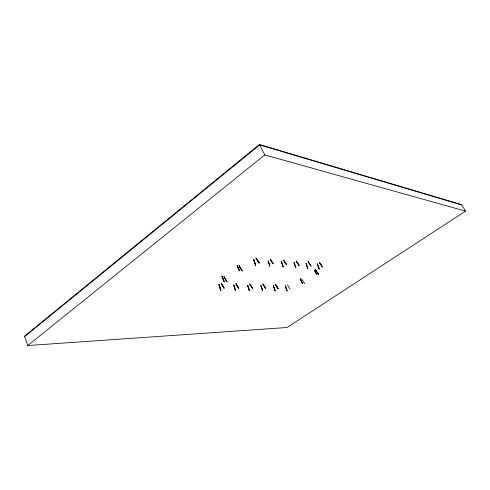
<?xml version="1.0" encoding="UTF-8"?>
<svg xmlns="http://www.w3.org/2000/svg" width="490" height="490" viewBox="0 0 490 490"><rect width="100%" height="100%" fill="white"/><g stroke="black" fill="none" stroke-linecap="round" stroke-linejoin="round"><path stroke-width="0.73" d="M221.315 283.49L224.065 288.163L221.492 283.453M238.624 288.273L235.972 283.784L238.618 288.347M258.99 262.94L256.264 258.506M273.083 263.841L270.223 259.277M273.224 263.779L270.333 259.179M286.558 264.557L283.735 260.117M275.509 284.359L278.155 288.782L275.521 284.292M298.986 265.457L296.199 261.127M299.121 265.396L296.303 261.035M224.285 281.762L222.05 276.348M239.481 270.743L237.197 265.329M322.285 266.909L319.425 262.567M302.495 283.679L300.272 278.908M314.378 270.143L316.479 274.216M227.042 281.854L224.04 276.648M242.048 270.964L238.942 265.758M304.7 283.63L301.803 279.184M315.487 269.849L318.439 274.333L315.591 269.769M218.981 284.617L220.837 290.46L219.165 284.592M259.412 144.458L24.5 336.189L27.746 345.542L287.073 327.498L465.5 211.11L461.58 204.649L259.412 144.458L264.802 154.926L465.5 211.11M255.596 265.396L253.728 259.749M24.641 336.599L259.651 144.918L461.752 204.936M27.746 345.542L264.802 154.926M235.439 290.576L233.632 284.911L235.506 290.564M249.526 290.607L247.805 285.529M283.269 266.891L281.352 261.28M295.874 267.65L294.171 262.579M273.389 285.731L275.153 290.791M307.738 268.373L306.005 263.461L307.843 268.293M286.956 290.931L285.278 285.97M317.379 263.939L319.198 269.016L317.453 263.908M290.019 288.922L287.544 284.99M265.69 288.543L263.014 284.029M249.925 284.016L252.54 288.488L249.857 284.065M311.021 266.082L308.198 261.642M286.387 264.674L283.563 260.227M220.959 290.399L219.067 284.586M319.584 262.462L322.445 266.805M319.462 262.518L322.414 266.848M308.137 261.654L310.997 266.186L308.069 261.703M296.236 261.078L299.047 265.439M283.6 260.178L286.521 264.606M270.26 259.228L273.151 263.828M315.529 269.812L318.371 274.369M275.392 284.347L278.155 288.782M275.362 284.396L278.093 288.8M256.448 258.389L259.198 262.842M256.374 258.401L259.167 262.897M255.97 257.887L259.088 262.946M255.903 257.905L259.02 262.965M262.952 284.047L265.672 288.641L262.885 284.09M249.827 284.114L252.473 288.506M239.126 265.641L242.195 270.89M239.059 265.672L242.115 270.939M236.113 283.722L238.759 288.279M236.045 283.741L238.685 288.328M223.973 276.679L226.962 281.897L223.893 276.721M221.388 283.441L224.138 288.114M221.284 283.545L223.961 288.157M314.451 270.113L316.442 274.259M300.437 278.822L302.624 283.643M300.309 278.865L302.557 283.673M190.843 200.422L191.051 200.875M237.08 265.421L239.445 270.792M237.295 266.021L239.285 270.841M221.976 276.354L224.249 281.811M221.897 276.397L224.169 281.854M317.336 263.969L319.137 269.022M306.189 263.393L307.873 268.336M294.031 262.615L295.801 267.681L293.982 262.652M281.285 261.286L283.226 266.928M281.205 261.317L283.079 266.964M285.45 285.909L287.103 290.913M285.321 285.946L287.03 290.938M268.22 261.078L269.874 266.162L268.146 261.084M268.067 261.115L269.788 266.193M273.457 285.707L275.19 290.827M273.346 285.762L275.055 290.858M253.857 259.675L255.756 265.353M253.771 259.712L255.67 265.384M261.09 285.762L262.671 290.735L261.005 285.756M260.704 285.082L262.591 290.76M247.732 285.56L249.41 290.668M247.689 285.59L249.337 290.674M233.822 284.837L235.586 290.533M218.944 284.647L220.739 290.454"/></g></svg>
